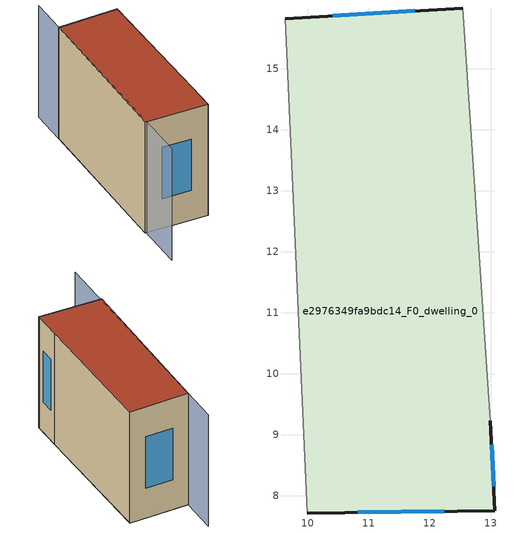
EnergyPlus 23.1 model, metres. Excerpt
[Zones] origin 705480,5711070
e2976349fa9bdc14_F0_dwelling_0
 floor ground (EU_floor_Construction): 13.06,7.75 12.99,9.23 12.54,16 9.62,15.82 9.99,7.72 z0
 wall outside (EU_wall_Construction): 9.62,15.82 12.54,16 / 12.99,9.23 13.06,7.75 9.99,7.72 z0:6
 wall adiabatic (EU_wall_Construction): 12.54,16 12.99,9.23 / 9.99,7.72 9.62,15.82 z0:6
 window (EU_Window_Construction): 10.41,15.87 11.75,15.95 / 13.01,8.83 13.04,8.15 / 12.23,7.74 10.82,7.73 z1.62:4.38
 roof outside (EU_roof_Construction): 12.54,16 12.99,9.23 13.06,7.75 9.99,7.72 9.62,15.82 z6
shading: 9.53,17.65 10.19,5.39 z0:6
[Building]
EU S2 Campaign: North Axis=0; Terrain=City; Solar Distribution=FullExterior
[Site:Location]
London: Latitude=51.5; Longitude=-0.5; Time Zone=0; Elevation=25
[SizingPeriod:WeatherFileDays]
AnnualSizingPeriod: Begin Month=1; Begin Day of Month=1; End Month=12; End Day of Month=31; Day of Week for Start Day=Monday; Use Weather File Daylight Saving Period=No; Use Weather File Rain and Snow Indicators=No
[MATERIAL]
EU_InternalMass_Material: Roughness=MediumRough; Thickness=0.1; Conductivity=1; Density=1800; Specific Heat=900; Thermal Absorptance=0.9; Solar Absorptance=0.7; Visible Absorptance=0.7
[MATERIAL:NOMASS] Roughness=MediumRough; Thermal Absorptance=0.9; Solar Absorptance=0.7; Visible Absorptance=0.7
Name | Thermal Resistance
EU_wall_NoMass | 0.555556
EU_roof_NoMass | 0.510204
EU_floor_NoMass | 1.68919
[WINDOWMATERIAL:SIMPLEGLAZINGSYSTEM]
EU_Window_SimpleGlazing: UFactor=3.96; Solar Heat Gain Coefficient=0.85; Visible Transmittance=0.85
[CONSTRUCTION]
EU_wall_Construction: EU_wall_NoMass
EU_roof_Construction: EU_roof_NoMass
EU_floor_Construction: EU_floor_NoMass
EU_InternalMass_Construction: EU_InternalMass_Material
EU_Window_Construction: EU_Window_SimpleGlazing
[ZONE]
e2976349fa9bdc14_F0_dwelling_0: Type=1; Multiplier=1; Ceiling Height=autocalculate; Volume=147.611; Floor Area=autocalculate; Part of Total Floor Area=Yes
[INTERNALMASS]
e2976349fa9bdc14_F0_dwelling_0_EU_InternalMass: Construction=EU_InternalMass_Construction; Zone or ZoneList=e2976349fa9bdc14_F0_dwelling_0; Surface Area=24.602
[OTHEREQUIPMENT]
EU_Step8_InternalGain_e2976349fa9bdc14_F0_dwelling_0_f000: Fuel Type=Electricity; Zone or ZoneList or Space or SpaceList=e2976349fa9bdc14_F0_dwelling_0; Schedule=EU_Step8_GainSchedule_e2976349fa9bdc14_F0_dwelling_0_f000; Design Level Calculation Method=Watts/Area; Power per Zone Floor Area=1; Fraction Latent=0; Fraction Radiant=0; Fraction Lost=0; Carbon Dioxide Generation Rate=0; EndUse Subcategory=EU_Step8_InternalGains
[ZONEVENTILATION:DESIGNFLOWRATE]
EU_ConstantAir_e2976349fa9bdc14_F0_dwelling_0: Zone or ZoneList or Space or SpaceList=e2976349fa9bdc14_F0_dwelling_0; Schedule=EU_AlwaysOn; Design Flow Rate Calculation Method=AirChanges/Hour; Air Changes per Hour=0.48; Ventilation Type=Natural; Fan Pressure Rise=0; Fan Total Efficiency=1; Constant Term Coefficient=1; Temperature Term Coefficient=0; Velocity Term Coefficient=0; Velocity Squared Term Coefficient=0; Minimum Indoor Temperature=-100; Maximum Indoor Temperature=100; Delta Temperature=-100; Minimum Outdoor Temperature=-100; Maximum Outdoor Temperature=100; Maximum Wind Speed=40
[HVACTEMPLATE:THERMOSTAT]
EU_HeatOnly_e2976349fa9bdc14_F0_dwelling_0: Constant Heating Setpoint=20; Constant Cooling Setpoint=50
[HVACTEMPLATE:ZONE:IDEALLOADSAIRSYSTEM]
e2976349fa9bdc14_F0_dwelling_0: Template Thermostat=EU_HeatOnly_e2976349fa9bdc14_F0_dwelling_0; System Availability Schedule=EU_AlwaysOn; Maximum Heating Supply Air Temperature=50; Minimum Cooling Supply Air Temperature=13; Maximum Heating Supply Air Humidity Ratio=0.0156; Minimum Cooling Supply Air Humidity Ratio=0.0077; Heating Limit=NoLimit; Cooling Limit=NoLimit; Heating Availability Schedule=EU_AlwaysOn; Cooling Availability Schedule=EU_CoolingOff; Dehumidification Control Type=ConstantSensibleHeatRatio; Cooling Sensible Heat Ratio=0.7; Dehumidification Setpoint=60; Humidification Control Type=None; Humidification Setpoint=30; Outdoor Air Method=None; Outdoor Air Flow Rate per Person=0.00944; Outdoor Air Flow Rate per Zone Floor Area=0; Outdoor Air Flow Rate per Zone=0; Demand Controlled Ventilation Type=None; Outdoor Air Economizer Type=NoEconomizer; Heat Recovery Type=None; Sensible Heat Recovery Effectiveness=0.7; Latent Heat Recovery Effectiveness=0.65
[SIZING:ZONE]
e2976349fa9bdc14_F0_dwelling_0: Zone Cooling Design Supply Air Temperature Input Method=SupplyAirTemperature; Zone Cooling Design Supply Air Temperature=13; Zone Heating Design Supply Air Temperature Input Method=SupplyAirTemperature; Zone Heating Design Supply Air Temperature=50; Zone Cooling Design Supply Air Humidity Ratio=0.008; Zone Heating Design Supply Air Humidity Ratio=0.008; Cooling Design Air Flow Method=DesignDay; Cooling Design Air Flow Rate=0; Cooling Minimum Air Flow per Zone Floor Area=0.000762; Cooling Minimum Air Flow=0; Cooling Minimum Air Flow Fraction=0.2; Heating Design Air Flow Method=DesignDay; Heating Design Air Flow Rate=0; Heating Maximum Air Flow per Zone Floor Area=0.002032; Heating Maximum Air Flow=0.141576; Heating Maximum Air Flow Fraction=0.3; Account for Dedicated Outdoor Air System=No; Dedicated Outdoor Air System Control Strategy=NeutralSupplyAir; Dedicated Outdoor Air Low Setpoint Temperature for Design=autosize; Dedicated Outdoor Air High Setpoint Temperature for Design=autosize; Zone Load Sizing Method=Sensible Load Only No Latent Load; Zone Latent Cooling Design Supply Air Humidity Ratio Input Method=HumidityRatioDifference; Zone Cooling Design Supply Air Humidity Ratio Difference=0.005; Zone Latent Heating Design Supply Air Humidity Ratio Input Method=HumidityRatioDifference; Zone Humidification Design Supply Air Humidity Ratio Difference=0.005
[SCHEDULE:CONSTANT]
Name | Hourly Value
EU_AlwaysOn | 1
EU_CoolingOff | 0
[SCHEDULE:FILE]
EU_Step8_GainSchedule_e2976349fa9bdc14_F0_dwelling_0_f000: File=../../schedules/e2976349fa9bdc14/e2976349fa9bdc14_F0_dwelling_0_f000_gain.csv; Column Number=1; Rows to Skip at Top=0; Number of Hours of Data=8760; Column Separator=Comma; Interpolate to Timestep=No; Minutes per Item=60; Adjust Schedule for Daylight Savings=Yes
